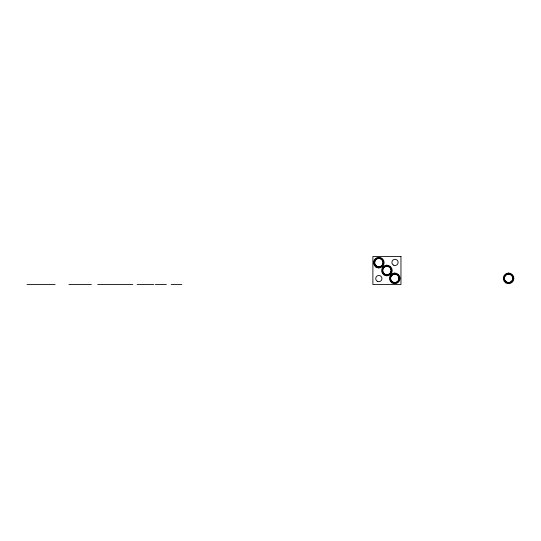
<?xml version="1.0" encoding="UTF-8"?>
<svg xmlns="http://www.w3.org/2000/svg" width="541" height="541" viewBox="0 0 541 541"><rect width="100%" height="100%" fill="white"/><g stroke="black" fill="none" stroke-linecap="round" stroke-linejoin="round"><path stroke-width="0.81" d="M27.05 284.539L55.128 284.539M68.89 284.539L91.361 284.539M97.684 284.539L132.829 284.539M137.096 284.539L153.752 284.539M155.301 284.539L166.378 284.539M171.145 284.539L181.823 284.539M508.587 273.056L508.587 274.01M508.587 282.713L508.587 283.673M394.781 273.056L394.781 274.01M394.781 282.713L394.781 283.673M386.923 265.191L386.923 266.145M386.923 274.855L386.923 275.809M378.842 257.327L378.842 258.287M378.842 266.99L378.842 267.944M400.962 256.461L372.884 256.461L372.884 284.539L400.962 284.539L400.962 256.461M393.449 265.117A3.118 3.118 0 0 0 398.122 262.419A3.118 3.118 0 0 0 393.449 259.721A3.118 3.118 0 0 0 393.449 265.117M376.8 266.551A4.517 4.517 0 0 0 383.583 262.635A4.517 4.517 0 0 0 376.8 258.72A4.517 4.517 0 0 0 376.8 266.551M384.665 274.415A4.517 4.517 0 0 0 391.441 270.5A4.517 4.517 0 0 0 384.665 266.585A4.517 4.517 0 0 0 384.665 274.415M377.28 281.279A3.118 3.118 0 0 0 381.953 278.581A3.118 3.118 0 0 0 377.28 275.883A3.118 3.118 0 0 0 377.28 281.279M392.523 282.28A4.517 4.517 0 0 0 399.305 278.365A4.517 4.517 0 0 0 392.523 274.449A4.517 4.517 0 0 0 392.523 282.28M392.59 281.956A4.213 4.213 0 0 0 398.994 278.466A4.213 4.213 0 0 0 392.766 274.666A4.213 4.213 0 0 0 392.59 281.956M392.516 282.077A4.348 4.348 0 0 0 399.136 278.473A4.348 4.348 0 0 0 392.698 274.544A4.348 4.348 0 0 0 392.516 282.077M392.394 282.28A4.592 4.592 0 0 0 399.373 278.48A4.592 4.592 0 0 0 392.59 274.334A4.592 4.592 0 0 0 392.394 282.28M392.015 282.896A5.309 5.309 0 0 0 400.09 278.493A5.309 5.309 0 0 0 392.245 273.705A5.309 5.309 0 0 0 392.015 282.896M384.725 274.091A4.213 4.213 0 0 0 391.129 270.601A4.213 4.213 0 0 0 384.908 266.801A4.213 4.213 0 0 0 384.725 274.091M384.658 274.213A4.348 4.348 0 0 0 391.271 270.608A4.348 4.348 0 0 0 384.84 266.679A4.348 4.348 0 0 0 384.658 274.213M384.529 274.415A4.592 4.592 0 0 0 391.508 270.615A4.592 4.592 0 0 0 384.725 266.47A4.592 4.592 0 0 0 384.529 274.415M384.157 275.031A5.309 5.309 0 0 0 392.232 270.628A5.309 5.309 0 0 0 384.38 265.841A5.309 5.309 0 0 0 384.157 275.031M376.644 266.233A4.213 4.213 0 0 0 383.048 262.737A4.213 4.213 0 0 0 376.827 258.936A4.213 4.213 0 0 0 376.644 266.233M376.448 266.551A4.592 4.592 0 0 0 383.427 262.75A4.592 4.592 0 0 0 376.644 258.605A4.592 4.592 0 0 0 376.448 266.551M376.069 267.166A5.309 5.309 0 0 0 384.144 262.764A5.309 5.309 0 0 0 376.299 257.976A5.309 5.309 0 0 0 376.069 267.166M376.57 266.348A4.348 4.348 0 0 0 383.19 262.743A4.348 4.348 0 0 0 376.759 258.814A4.348 4.348 0 0 0 376.57 266.348M506.39 281.956A4.213 4.213 0 0 0 512.794 278.466A4.213 4.213 0 0 0 506.572 274.666A4.213 4.213 0 0 0 506.39 281.956M506.322 282.077A4.348 4.348 0 0 0 512.936 278.473A4.348 4.348 0 0 0 506.504 274.544A4.348 4.348 0 0 0 506.322 282.077M505.821 282.896A5.309 5.309 0 0 0 513.896 278.493A5.309 5.309 0 0 0 506.045 273.705A5.309 5.309 0 0 0 505.821 282.896M506.193 282.28A4.592 4.592 0 0 0 513.172 278.48A4.592 4.592 0 0 0 506.39 274.334A4.592 4.592 0 0 0 506.193 282.28"/></g></svg>
